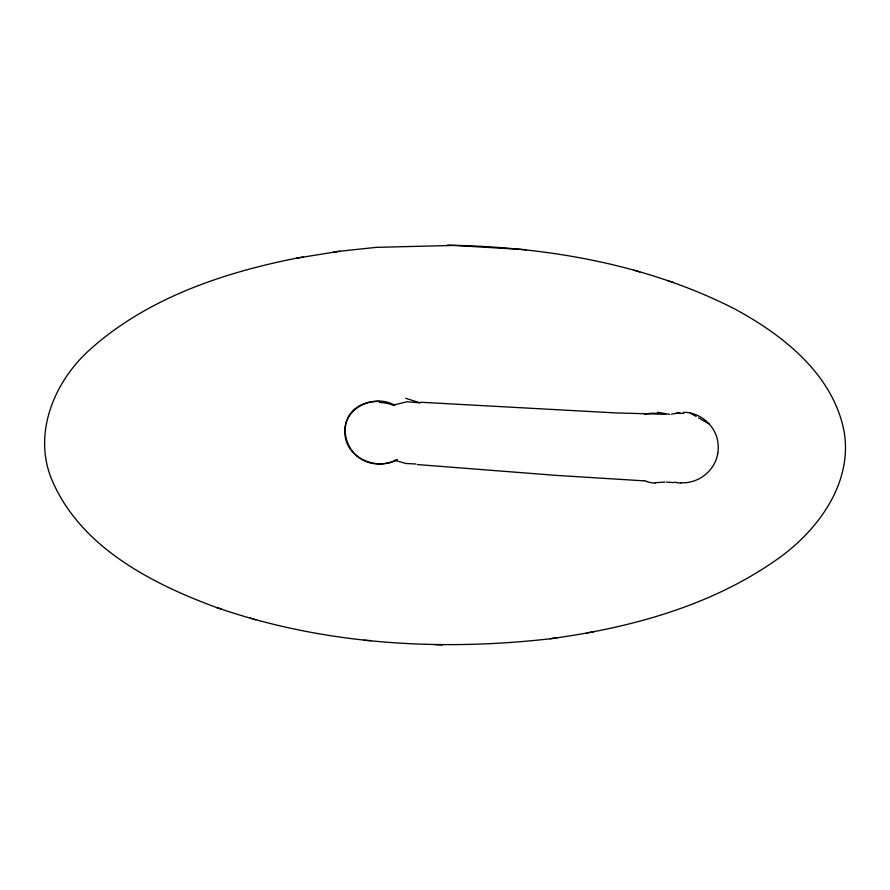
<?xml version="1.0" encoding="UTF-8"?>
<svg xmlns="http://www.w3.org/2000/svg" width="890" height="890" viewBox="0 0 890 890"><rect width="100%" height="100%" fill="white"/><g stroke="black" fill="none" stroke-linecap="round" stroke-linejoin="round"><path stroke-width="1.33" d="M717.763 453.233C715.249 470.576 698.316 484.004 680.894 482.714M397.407 459.607C376.982 471.099 345.988 458.317 344.864 433.397C342.539 408.098 374.223 393.38 394.693 405.239M389.364 462.589C340.425 474.715 325.317 400.845 379.696 401.412M296.214 258.222C221.632 273.074 145.904 298.773 88.666 350.727C54.802 381.743 33.787 431.238 50.452 476.306C77.92 545.826 150.21 583.039 216.526 607.503C323.17 644.538 438.514 651.458 550.12 638.786C631.555 627.684 714.125 605.322 781.376 556.272C819.746 527.792 852.475 481.935 844.176 431.884C833.285 374.456 783.3 335.252 734.651 308.919C648.587 265.053 551.333 247.687 455.424 245.384L376.403 247.353L339.88 251.214L296.214 258.222L303.434 257.01M664.93 482.035L655.307 482.714M332.504 252.448L339.88 251.214M550.12 638.786L557.496 637.552M586.566 632.99L593.786 631.778M415.886 464.002L405.94 463.501L394.704 460.286M665.631 414.306L615.257 412.904L420.703 402.247M657.677 412.293L669.491 414.317M683.665 412.293C700.552 412.326 716.105 425.999 717.941 442.886A32.763 29.86 -75.1 0 1 717.774 453.233M526.279 249.723L447.637 245.028M363.721 640.277L371.219 640.622M434.576 644.616L442.363 644.972M673.875 482.58L666.543 482.157M644.204 480.856L556.562 475.405L417.288 464.558M393.836 404.995L406.986 401.768L419.769 402.792M644.282 480.633L646.841 481.401M634.092 270.182L639.788 271.928M668.223 280.884L673.474 282.497M216.526 607.503L221.777 609.116M250.212 618.072L255.908 619.818M405.662 398.297L420.013 402.814M690.295 413.049L696.169 416.464M698.517 417.833L709.085 423.985M677.012 412.415A35.422 35.355 85.9 0 1 680.26 413.372M655.185 483.148A72.146 51.564 -60.1 0 1 646.752 481.624M644.505 414.306A70.811 52.488 69 0 1 657.799 413.427M379.452 402.436A56.693 45.39 -48.2 0 1 394.103 405.517M395.916 460.13A52.132 44.734 77.3 0 1 389.364 462.6M680.761 483.137A72.146 48.427 -62 0 1 674.798 482.135M671.305 414.206A70.811 49.306 70.4 0 1 683.798 413.472"/></g></svg>
